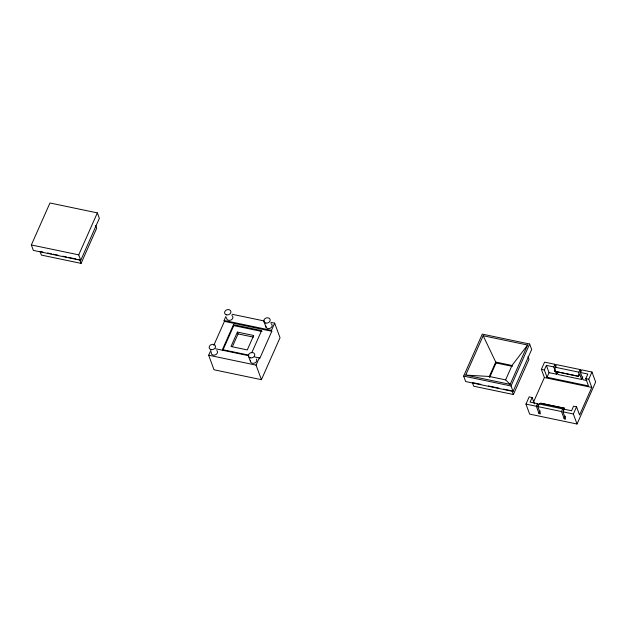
<?xml version="1.0" encoding="UTF-8"?>
<svg xmlns="http://www.w3.org/2000/svg" width="627" height="627" viewBox="0 0 627 627"><rect width="100%" height="100%" fill="white"/><g stroke="black" fill="none" stroke-linecap="round" stroke-linejoin="round"><path stroke-width="0.94" d="M556.941 371.787L557.944 374.515L581.637 379.468L579.63 374.005L578.556 376.412L554.809 371.317L555.263 367.234L556.423 364.616L580.124 369.562L580.79 371.388M578.556 376.412L578.956 372.187L580.124 369.562M31.35 244.953L49.964 202.983L97.35 212.89L99.356 218.345L80.75 260.315L33.356 250.408L31.35 244.953L78.736 254.852L80.75 260.315M78.736 254.852L97.35 212.89M40.057 251.443L41.398 255.087L81.087 263.379L96.676 228.228L95.672 225.501M270.88 322.364L274.673 323.156L280.026 337.71L261.42 379.68L214.026 369.773L208.673 355.219L210.805 350.415M213.783 345.359L224.419 321.377L224.09 320.468L225.861 316.455M233.8 325.609L222.75 350.524L222.413 349.615L233.463 324.7L261.6 330.578L261.937 331.487L233.8 325.609L233.463 324.7M237.398 332.091L231.002 346.519L247.289 349.921L253.684 335.5L237.398 332.091L238.064 333.909L232.421 346.637M251.733 352.829L261.6 330.578M261.42 379.68L256.059 365.126L259.257 357.907L254.523 356.92M259.257 357.907L259.594 358.816L271.812 331.275L271.475 330.366L274.673 323.156M463.659 376.09L482.273 334.12L529.658 344.027L531.665 349.482L513.051 391.452L465.665 381.545L463.659 376.09L511.044 385.989L513.051 391.452M465.72 375.087L483.174 335.743L527.597 345.03L510.143 384.375L465.72 375.087L489.334 376.482L505.621 379.891L510.143 384.375M527.597 345.03L512.016 365.463L495.73 362.061L496.067 362.97L489.663 377.391L489.334 376.482L495.73 362.061L483.174 335.743M505.621 379.891L512.016 365.463M511.044 385.989L529.658 344.027M472.366 382.58L473.706 386.216L513.395 394.516L528.984 359.365L527.981 356.638M586.817 380.55L583.118 379.774L580.437 372.501L581.605 369.875L591.966 372.038L595.65 382.047L577.036 424.017L529.65 414.11L525.967 404.101L529.164 396.891L532.127 397.51L534.47 403.874M533.358 402.416L544.393 377.54L541.383 369.35L544.581 362.14L554.95 364.303L555.953 367.03M532.127 397.51L530.089 402.103L537.496 403.647L538.499 406.374M580.437 372.501L587.844 374.045L585.806 378.637L588.487 385.911L547.018 377.25L544.346 369.969L546.376 365.376L553.782 366.928L556.462 374.201L549.056 372.657L546.376 365.376M547.018 377.25L549.056 372.657M563.344 410.724L564.355 408.169L540.662 403.216L538.977 403.96L537.817 406.578L540.49 413.859L539.008 413.546L536.336 406.272L537.496 403.647M553.782 366.928L554.95 364.303M539.008 413.546L540.176 410.928M556.462 374.201L557.238 372.454M591.966 372.038L588.769 379.257L591.778 387.439L579.567 414.98L576.558 406.798L573.595 406.178L571.558 410.763L564.151 409.219L562.991 411.837L565.664 419.118L564.182 418.812L561.51 411.531L562.67 408.906L564.355 408.169M564.182 418.812L565.35 416.187M581.637 379.468L582.796 376.843M577.036 424.017L573.352 414.008L576.558 406.798M41.006 251.639L42.895 252.038M47.621 253.026L51.398 253.817M53.287 254.209L58.013 255.197M62.739 256.184L66.517 256.976M68.406 257.368L75.969 258.951M77.858 259.343L79.747 259.743L81.087 263.379M555.263 367.234L578.956 372.187M554.809 371.317L578.502 376.263M541.383 369.35L544.346 369.969M585.806 378.637L588.769 379.257M496.067 362.97L512.353 366.372M544.393 377.54L591.778 387.439M232.029 314.245L264.249 320.977M224.09 320.468L271.475 330.366M224.419 321.377L271.812 331.275M473.314 382.776L480.87 384.359M488.433 385.942L498.826 388.113M503.552 389.101L511.107 390.676M238.064 333.909L253.402 337.114M564.41 408.318L540.662 403.216M538.977 403.96L562.67 408.906M525.967 404.101L536.336 406.272M537.817 406.578L561.51 411.531M562.991 411.837L573.352 414.008M222.413 349.615L248.676 355.101M215.664 348.8L248.833 355.728M208.673 355.219L256.059 365.126M512.055 390.872L513.395 394.516M264.038 321.792L266.044 327.247M248.496 356.222L250.502 361.685M231.865 315.459A3.253 2.61 -20.2 0 1 230.767 320.123A3.253 2.61 -20.2 0 1 226.645 317.552M270.982 323.587A3.253 2.61 -20.2 0 1 270.174 328.25A3.253 2.61 -20.2 0 1 265.856 325.899M216.832 350.501A3.253 2.61 -20.2 0 1 214.818 355.047A3.253 2.61 -20.2 0 1 211.385 351.849M256.372 359.036A3.253 2.61 -20.2 0 1 253.951 363.276A3.253 2.61 -20.2 0 1 250.526 360.298M226.331 314.809A3.253 2.61 -20.2 0 0 230.924 311.705A3.253 2.61 -20.2 0 0 225.994 310.24A3.253 2.61 -20.2 0 0 226.331 314.809M211.174 349.631A3.253 2.61 -20.2 0 0 215.484 346.229A3.253 2.61 -20.2 0 0 210.351 345.156A3.253 2.61 -20.2 0 0 211.174 349.631M265.73 323.054A3.253 2.61 -20.2 0 0 270.159 319.77A3.253 2.61 -20.2 0 0 265.096 318.54A3.253 2.61 -20.2 0 0 265.73 323.054M250.706 357.876A3.253 2.61 -20.2 0 0 254.664 354.184A3.253 2.61 -20.2 0 0 249.366 353.557A3.253 2.61 -20.2 0 0 250.706 357.876"/></g></svg>
